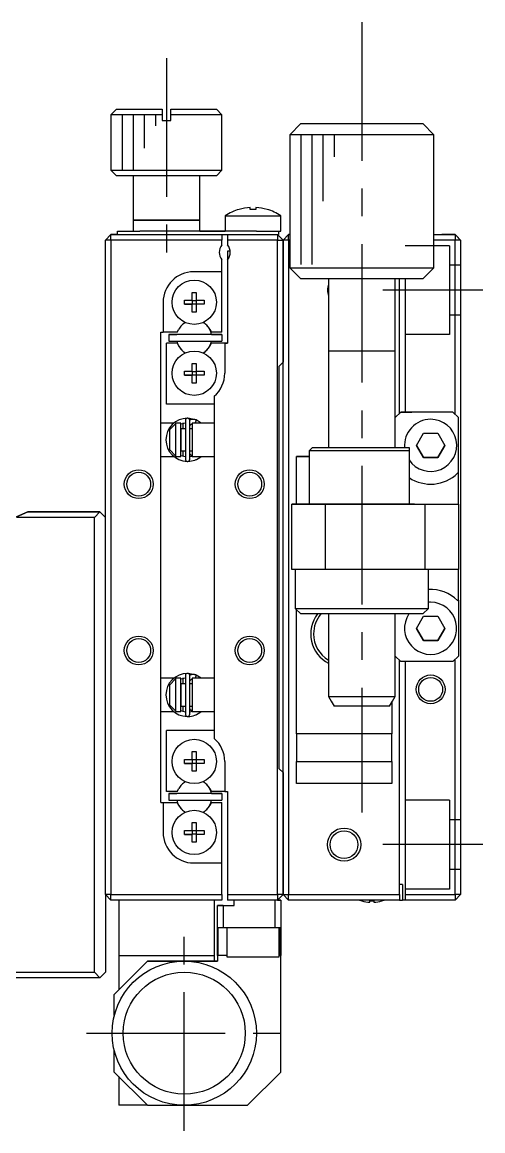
# Model space of a CAD drawing. Extents: x -312 to 352, y 11 to 577.
# Drawn here: x 168.9 to 210.4, y 272.6 to 372.5 of the extents above; entities that cross this region are included whole.
import ezdxf

# ---------------------------------------------------------------- set-up
doc = ezdxf.new("R2010")
doc.units = 0
doc.header["$LTSCALE"] = 10
doc.linetypes.add('CENTER', pattern=[2, 1.25, -0.25, 0.25, -0.25])
doc.linetypes.add('DASHED', pattern=[3.5, 2, -1.5])
doc.layers.get('0').update_dxf_attribs({"linetype": 'CONTINUOUS'})
doc.layers.add('CENTER', color=1, linetype='CENTER')

msp = doc.modelspace()

# ---------------------------------------------------------------- linework, layer by layer
at = {"color": 7, "linetype": 'CONTINUOUS'}
for p, q in [((177.39089, 364.682619), (176.89089, 364.182619)), ((181.49089, 364.182619), (176.89089, 364.182619)), ((176.89089, 364.182619), (176.89089, 359.182619)), ((177.39089, 364.682619), (181.49089, 364.682619)), ((177.39089, 364.682619), (181.49089, 364.682619)), ((181.49089, 364.682619), (181.49089, 364.182619)), ((181.49089, 364.182619), (181.49089, 363.682619)), ((182.29089, 364.682619), (186.39089, 364.682619)), ((182.29089, 364.682619), (186.39089, 364.682619)), ((182.29089, 364.182619), (182.29089, 364.682619)), ((186.89089, 364.182619), (182.29089, 364.182619)), ((182.29089, 363.682619), (182.29089, 364.182619)), ((186.89089, 364.182619), (186.39089, 364.682619)), ((186.89089, 359.182619), (186.89089, 364.182619)), ((181.49089, 363.682619), (182.29089, 363.682619)), ((181.49089, 363.682619), (182.29089, 363.682619)), ((193.99089, 363.382619), (192.99089, 362.382619)), ((193.99089, 363.382619), (204.99089, 363.382619)), ((193.99089, 363.382619), (199.441079, 363.382619)), ((199.441079, 363.382619), (204.99089, 363.382619)), ((205.99089, 362.382619), (204.99089, 363.382619)), ((205.99089, 362.382619), (192.99089, 362.382619)), ((192.99089, 362.382619), (192.99089, 350.382619)), ((205.99089, 350.382619), (205.99089, 362.382619)), ((176.89089, 359.182619), (181.89089, 359.182619)), ((176.89089, 359.182619), (177.39089, 358.682619)), ((181.89089, 359.182619), (186.89089, 359.182619)), ((186.39089, 358.682619), (186.89089, 359.182619)), ((181.89089, 358.682619), (177.39089, 358.682619)), ((178.89089, 358.682619), (178.89089, 354.682619)), ((186.39089, 358.682619), (181.89089, 358.682619)), ((184.89089, 354.682619), (184.89089, 358.682619)), ((187.19089, 355.074276), (192.19089, 355.074276)), ((187.19089, 355.074276), (187.19089, 353.682619)), ((188.432301, 355.6452), (188.428957, 355.652055)), ((188.432301, 355.6452), (188.428957, 355.652055)), ((189.43089, 355.6452), (189.43089, 355.817572)), ((189.95089, 355.6452), (189.43089, 355.6452)), ((189.95089, 355.817572), (189.95089, 355.6452)), ((190.952823, 355.652055), (190.94948, 355.6452)), ((190.952823, 355.652055), (190.94948, 355.6452)), ((192.19089, 353.682619), (192.19089, 355.074276)), ((178.89089, 354.682619), (181.89089, 354.682619)), ((181.89089, 354.682619), (178.89089, 354.682619)), ((178.89089, 354.682619), (178.89089, 353.682619)), ((181.89089, 354.682619), (184.89089, 354.682619)), ((184.89089, 354.682619), (181.89089, 354.682619)), ((184.89089, 353.682619), (184.89089, 354.682619)), ((176.89089, 353.382619), (176.39089, 352.882619)), ((176.39089, 352.882619), (176.89089, 353.382619)), ((176.89089, 352.882619), (176.39089, 352.882619)), ((176.39089, 293.882619), (176.39089, 352.882619)), ((176.89089, 352.882619), (176.89089, 353.382619)), ((176.89089, 353.382619), (186.89089, 353.382619)), ((177.49089, 353.382619), (176.89089, 353.382619)), ((176.89089, 352.882619), (176.89089, 293.882619)), ((186.89089, 352.882619), (176.89089, 352.882619)), ((177.49089, 353.682619), (179.49089, 353.682619)), ((177.49089, 353.682619), (178.89089, 353.682619)), ((177.49089, 353.382619), (177.49089, 353.682619)), ((189.99089, 353.682619), (179.49089, 353.682619)), ((183.64089, 353.682621), (180.34089, 353.682621)), ((184.89089, 353.682619), (187.19089, 353.682619)), ((186.89089, 353.382619), (187.39089, 353.382619)), ((186.89089, 353.382619), (186.89089, 352.882619)), ((186.89089, 352.444057), (186.89089, 352.882619)), ((187.39089, 353.382619), (187.39089, 352.882619)), ((187.39089, 353.382619), (191.89089, 353.382619)), ((191.89089, 352.882619), (187.39089, 352.882619)), ((187.39089, 352.882619), (187.39089, 352.444057)), ((189.99089, 353.682619), (191.99089, 353.682619)), ((191.89089, 353.382619), (191.89089, 352.882619)), ((191.89089, 353.382619), (192.39089, 352.882619)), ((191.89089, 353.382619), (192.39089, 352.882619)), ((191.89089, 352.882619), (192.39089, 352.882619)), ((191.89089, 293.882619), (191.89089, 352.882619)), ((191.99089, 353.682619), (192.19089, 353.682619)), ((191.99089, 353.682619), (191.99089, 353.382619)), ((192.89089, 353.382619), (192.39089, 352.882619)), ((192.89089, 353.382619), (192.39089, 352.882619)), ((192.39089, 352.882619), (192.39089, 341.882619)), ((192.89089, 352.882619), (192.39089, 352.882619)), ((192.39089, 341.882619), (192.39089, 352.882619)), ((192.89089, 352.882619), (192.89089, 353.382619)), ((192.89089, 353.382619), (192.99089, 353.382619)), ((192.99089, 353.382619), (192.89089, 353.382619)), ((192.99089, 352.882619), (192.89089, 352.882619)), ((192.89089, 352.882619), (192.89089, 293.882619)), ((205.99089, 353.382619), (207.89089, 353.382619)), ((207.89089, 352.882619), (205.99089, 352.882619)), ((207.89089, 353.382619), (206.690885, 353.382619)), ((207.89089, 353.382619), (207.89089, 352.882619)), ((208.39089, 352.882619), (207.89089, 353.382619)), ((207.89089, 353.382619), (208.39089, 352.882619)), ((208.39089, 352.882619), (207.89089, 352.882619)), ((207.89089, 337.182619), (207.89089, 352.882619)), ((208.39089, 352.882619), (208.04089, 353.232619)), ((208.04089, 353.232619), (208.39089, 352.882619)), ((208.39089, 352.882619), (208.39089, 293.882619)), ((187.39089, 351.882619), (187.39089, 351.121181)), ((187.635878, 351.882619), (187.39089, 351.882619)), ((186.89089, 350.032619), (186.89089, 351.121181)), ((187.39089, 351.121181), (187.39089, 343.582619)), ((186.89089, 350.032619), (184.34089, 350.032619)), ((186.89089, 344.582619), (186.89089, 350.032619)), ((192.99089, 350.382619), (199.549758, 350.382619)), ((192.99089, 350.382619), (193.99089, 349.382619)), ((199.549758, 350.382619), (205.99089, 350.382619)), ((204.99089, 349.382619), (205.99089, 350.382619)), ((199.540702, 349.382619), (193.99089, 349.382619)), ((196.49089, 349.382619), (196.49089, 342.882619)), ((204.99089, 349.382619), (199.540702, 349.382619)), ((202.49089, 342.882619), (202.49089, 349.382619)), ((202.89089, 337.282619), (202.89089, 349.382619)), ((203.39089, 349.382619), (203.39089, 337.382621)), ((184.21089, 348.16898), (184.57089, 348.16898)), ((184.21089, 347.462619), (184.21089, 348.16898)), ((184.57089, 348.16898), (184.57089, 347.462619)), ((181.59089, 347.282619), (181.59089, 344.582619)), ((183.504529, 347.102619), (183.504529, 347.462619)), ((183.504529, 347.462619), (184.21089, 347.462619)), ((184.21089, 347.102619), (183.504529, 347.102619)), ((183.504529, 347.102619), (184.21089, 347.102619)), ((184.221263, 347.452247), (184.21089, 347.462619)), ((184.221263, 347.112991), (184.21089, 347.102619)), ((184.21089, 346.396258), (184.21089, 347.102619)), ((184.221263, 347.452247), (184.560518, 347.452247)), ((184.221263, 347.112991), (184.221263, 347.452247)), ((184.560518, 347.112991), (184.221263, 347.112991)), ((184.560518, 347.452247), (184.57089, 347.462619)), ((184.560518, 347.452247), (184.560518, 347.112991)), ((184.560518, 347.112991), (184.57089, 347.102619)), ((184.57089, 347.462619), (185.277252, 347.462619)), ((184.57089, 347.102619), (184.57089, 346.396258)), ((185.277252, 347.102619), (184.57089, 347.102619)), ((185.277252, 347.102619), (184.57089, 347.102619)), ((185.277252, 347.462619), (185.277252, 347.102619)), ((184.57089, 346.396258), (184.21089, 346.396258)), ((182.840085, 344.582619), (182.990251, 344.842714)), ((185.79153, 344.842714), (185.941696, 344.582619)), ((181.39089, 344.582619), (181.59089, 344.582619)), ((181.39089, 302.182619), (181.39089, 344.582619)), ((182.840085, 344.582619), (181.59089, 344.582619)), ((182.09089, 344.382619), (182.831995, 344.382619)), ((182.09089, 344.382619), (182.09089, 343.782619)), ((186.89089, 344.382619), (182.09089, 344.382619)), ((186.14089, 344.382619), (182.84089, 344.382619)), ((186.89089, 344.582619), (185.941696, 344.582619)), ((186.14089, 344.382619), (185.949786, 344.382619)), ((186.14089, 344.382619), (185.949786, 344.382619)), ((186.14089, 344.382619), (185.949786, 344.382619)), ((186.14089, 344.382619), (185.949786, 344.382619)), ((186.14089, 344.382619), (185.949786, 344.382619)), ((186.14089, 344.382619), (185.949786, 344.382619)), ((185.949786, 344.382619), (186.89089, 344.382619)), ((186.14089, 344.382619), (185.949786, 344.382619)), ((186.14089, 344.382619), (185.949786, 344.382619)), ((186.14089, 344.382619), (185.949786, 344.382619)), ((186.14089, 344.382619), (185.949786, 344.382619)), ((186.14089, 344.382619), (185.949786, 344.382619)), ((186.14089, 344.382619), (185.949786, 344.382619)), ((186.14089, 344.382619), (185.949786, 344.382619)), ((186.14089, 344.382619), (185.949786, 344.382619)), ((186.14089, 344.382619), (185.949786, 344.382619)), ((186.14089, 344.382619), (185.949786, 344.382619)), ((186.14089, 344.382619), (185.949786, 344.382619)), ((186.14089, 344.382619), (185.949786, 344.382619)), ((186.14089, 344.382619), (185.949786, 344.382619)), ((186.14089, 344.382619), (185.949786, 344.382619)), ((186.14089, 344.382619), (185.949786, 344.382619)), ((186.14089, 344.382619), (185.949786, 344.382619)), ((186.14089, 344.382619), (185.949786, 344.382619)), ((186.89089, 344.382619), (186.89089, 343.782619)), ((181.89089, 338.082619), (181.89089, 343.582619)), ((182.840085, 343.582619), (181.89089, 343.582619)), ((182.840085, 343.582619), (181.89089, 343.582619)), ((182.09089, 343.782619), (186.89089, 343.782619)), ((182.840085, 343.582619), (182.990251, 343.322524)), ((182.840085, 343.582619), (182.990251, 343.322524)), ((185.79153, 343.322524), (185.941696, 343.582619)), ((185.79153, 343.322524), (185.941696, 343.582619)), ((187.14089, 343.582619), (185.941696, 343.582619)), ((187.14089, 343.582619), (185.941696, 343.582619)), ((187.14089, 343.582619), (187.14089, 340.882619)), ((187.39089, 343.582619), (187.14089, 343.582619)), ((187.14089, 343.582619), (187.39089, 343.582619)), ((199.49089, 342.882619), (196.490885, 342.882619)), ((196.49089, 342.887619), (196.49089, 342.882619)), ((196.49089, 342.882619), (196.49089, 342.877619)), ((196.49089, 342.882619), (196.49089, 334.182619)), ((202.490895, 342.882619), (199.49089, 342.882619)), ((202.49089, 342.882619), (202.49089, 342.887619)), ((202.49089, 342.877619), (202.49089, 342.882619)), ((202.49089, 334.182619), (202.49089, 342.882619)), ((192.04089, 341.532619), (192.39089, 341.882619)), ((192.39089, 304.882619), (192.39089, 341.882619)), ((183.504529, 340.702619), (183.504529, 341.062619)), ((183.504529, 341.062619), (184.21089, 341.062619)), ((184.21089, 341.76898), (184.57089, 341.76898)), ((184.21089, 341.062619), (184.21089, 341.76898)), ((184.221263, 341.052247), (184.21089, 341.062619)), ((184.221263, 341.052247), (184.560518, 341.052247)), ((184.221263, 340.712991), (184.221263, 341.052247)), ((184.560518, 341.052247), (184.57089, 341.062619)), ((184.560518, 341.052247), (184.560518, 340.712991)), ((184.57089, 341.76898), (184.57089, 341.062619)), ((184.57089, 341.062619), (185.277252, 341.062619)), ((185.277252, 341.062619), (185.277252, 340.702619)), ((192.04089, 305.232619), (192.04089, 341.532619)), ((184.21089, 340.702619), (183.504529, 340.702619)), ((183.504529, 340.702619), (184.21089, 340.702619)), ((184.221263, 340.712991), (184.21089, 340.702619)), ((184.21089, 339.996258), (184.21089, 340.702619)), ((184.57089, 339.996258), (184.21089, 339.996258)), ((184.560518, 340.712991), (184.221263, 340.712991)), ((184.560518, 340.712991), (184.57089, 340.702619)), ((184.57089, 340.702619), (184.57089, 339.996258)), ((185.277252, 340.702619), (184.57089, 340.702619)), ((185.277252, 340.702619), (184.57089, 340.702619)), ((186.19089, 338.082619), (181.89089, 338.082619)), ((186.19089, 338.803557), (186.19089, 335.957619)), ((202.49089, 336.882619), (202.99089, 337.382621)), ((202.99089, 337.382619), (202.49089, 336.882619)), ((202.99089, 337.382621), (203.99089, 337.382621)), ((207.69089, 337.382619), (202.99089, 337.382619)), ((207.69089, 337.382619), (203.99089, 337.382621)), ((208.19089, 336.882619), (207.69089, 337.382619)), ((207.69089, 337.382619), (208.19089, 336.882619)), ((208.19089, 331.835091), (208.19089, 336.882619)), ((182.554321, 336.382619), (181.39089, 336.382619)), ((182.19089, 335.802719), (182.69089, 336.331866)), ((182.554832, 336.382619), (182.554716, 336.382619)), ((182.69089, 336.382619), (182.69089, 336.331866)), ((183.19089, 336.382619), (182.69089, 336.382619)), ((182.69089, 336.331866), (182.69089, 333.440618)), ((183.190736, 336.317839), (183.595868, 336.426301)), ((183.19089, 333.382619), (183.19089, 336.382619)), ((183.19089, 335.882619), (183.19089, 336.382557)), ((183.19089, 335.882619), (183.19089, 333.882619)), ((183.19089, 333.882619), (183.19089, 335.882619)), ((183.59589, 335.882619), (183.19089, 335.882619)), ((183.379405, 336.382619), (183.379218, 336.382619)), ((183.379533, 336.382619), (183.379405, 336.382619)), ((183.379847, 336.382619), (183.37974, 336.382619)), ((183.380407, 336.382619), (183.379972, 336.382619)), ((183.39089, 336.382619), (183.380491, 336.382619)), ((183.39089, 335.882619), (183.39089, 336.382619)), ((183.59589, 336.632619), (183.59589, 333.132619)), ((184.505942, 336.690314), (183.818479, 336.826275)), ((183.992001, 336.659936), (183.984343, 336.656244)), ((183.98589, 333.132619), (183.98589, 336.632619)), ((183.98589, 336.03112), (183.986224, 336.045345)), ((184.19089, 335.882619), (183.98589, 335.882619)), ((183.986224, 336.045345), (183.987284, 336.060325)), ((183.987284, 336.060325), (183.989068, 336.075234)), ((183.989068, 336.075234), (183.991571, 336.090038)), ((183.991571, 336.090038), (183.994788, 336.104701)), ((184.023349, 336.673864), (183.992001, 336.659936)), ((183.994788, 336.104701), (183.998713, 336.119189)), ((183.998713, 336.119189), (184.003335, 336.133469)), ((184.003335, 336.133469), (184.008646, 336.147506)), ((184.008646, 336.147506), (184.014634, 336.161266)), ((184.014634, 336.161266), (184.021285, 336.174718)), ((184.021285, 336.174718), (184.028585, 336.187828)), ((184.055339, 336.686206), (184.023349, 336.673864)), ((184.028585, 336.187828), (184.036518, 336.200566)), ((184.036518, 336.200566), (184.045067, 336.212899)), ((184.045067, 336.212899), (184.054212, 336.224798)), ((184.054212, 336.224798), (184.063933, 336.236233)), ((184.087894, 336.696933), (184.055339, 336.686206)), ((184.063933, 336.236233), (184.074209, 336.247174)), ((184.074209, 336.247174), (184.085016, 336.257595)), ((184.085016, 336.257595), (184.096329, 336.267468)), ((184.120934, 336.706018), (184.087894, 336.696933)), ((184.096329, 336.267468), (184.108122, 336.276766)), ((184.108122, 336.276766), (184.120368, 336.285467)), ((184.120368, 336.285467), (184.133037, 336.293545)), ((184.154378, 336.713441), (184.120934, 336.706018)), ((184.133037, 336.293545), (184.1461, 336.300979)), ((184.1461, 336.300979), (184.159524, 336.307748)), ((184.188144, 336.719183), (184.154378, 336.713441)), ((184.159524, 336.307748), (184.173277, 336.313833)), ((184.173277, 336.313833), (184.187324, 336.319216)), ((184.187324, 336.319216), (184.190869, 336.320448)), ((184.22215, 336.72323), (184.188144, 336.719183)), ((184.19089, 336.382619), (184.19089, 333.382619)), ((186.19089, 336.382619), (184.19089, 336.382619)), ((184.256313, 336.725572), (184.22215, 336.72323)), ((184.290549, 336.726204), (184.256313, 336.725572)), ((184.324775, 336.725125), (184.290549, 336.726204)), ((184.358907, 336.722335), (184.324775, 336.725125)), ((184.392862, 336.717843), (184.358907, 336.722335)), ((184.426557, 336.711658), (184.392862, 336.717843)), ((184.459908, 336.703795), (184.426557, 336.711658)), ((184.461552, 336.394259), (184.455403, 336.382619)), ((184.492835, 336.694272), (184.459908, 336.703795)), ((184.46781, 336.406512), (184.461552, 336.394259)), ((184.565142, 336.664902), (184.465933, 336.382595)), ((184.474137, 336.419299), (184.46781, 336.406512)), ((184.480493, 336.432542), (184.474137, 336.419299)), ((184.486839, 336.446157), (184.480493, 336.432542)), ((184.493134, 336.460058), (184.486839, 336.446157)), ((184.525255, 336.683113), (184.492835, 336.694272)), ((184.499339, 336.474158), (184.493134, 336.460058)), ((184.505415, 336.488369), (184.499339, 336.474158)), ((184.511324, 336.502601), (184.505415, 336.488369)), ((184.517029, 336.516764), (184.511324, 336.502601)), ((184.522493, 336.53077), (184.517029, 336.516764)), ((184.527683, 336.544532), (184.522493, 336.53077)), ((184.555421, 336.671059), (184.525255, 336.683113)), ((184.532566, 336.557961), (184.527683, 336.544532)), ((184.537112, 336.570975), (184.532566, 336.557961)), ((184.541291, 336.583491), (184.537112, 336.570975)), ((184.545077, 336.59543), (184.541291, 336.583491)), ((184.548447, 336.606719), (184.545077, 336.59543)), ((184.55138, 336.617285), (184.548447, 336.606719)), ((184.553857, 336.627062), (184.55138, 336.617285)), ((184.555862, 336.635989), (184.553857, 336.627062)), ((184.554071, 336.671344), (184.55603, 336.670723)), ((185.026922, 336.382742), (184.554977, 336.6702)), ((184.557384, 336.64401), (184.555862, 336.635989)), ((184.55603, 336.670723), (184.557504, 336.668977)), ((184.558411, 336.651075), (184.557384, 336.64401)), ((184.557504, 336.668977), (184.558484, 336.666118)), ((184.558939, 336.657139), (184.558411, 336.651075)), ((184.558484, 336.666118), (184.558963, 336.662164)), ((184.558963, 336.662164), (184.558939, 336.657139)), ((184.564078, 336.666282), (184.565142, 336.664902)), ((186.19089, 335.957619), (186.19089, 333.807619)), ((182.19089, 333.969764), (182.19089, 335.802719)), ((204.42072, 334.382619), (205.055805, 335.482619)), ((205.055805, 335.482619), (206.325976, 335.482619)), ((206.325976, 335.482619), (206.961061, 334.382619)), ((182.69089, 333.440618), (182.19089, 333.969764)), ((182.19089, 333.962519), (182.19089, 333.969764)), ((183.19089, 333.382619), (183.19089, 333.882619)), ((183.19089, 333.882619), (183.59589, 333.882619)), ((183.39089, 333.382619), (183.39089, 333.882619)), ((183.98589, 333.882619), (184.19089, 333.882619)), ((195.04089, 334.182619), (194.74089, 333.882619)), ((203.74089, 333.882619), (194.74089, 333.882619)), ((194.74089, 333.882619), (194.74089, 329.082619)), ((195.04089, 334.182619), (203.74089, 334.182619)), ((195.04089, 334.182619), (196.49089, 334.182619)), ((202.49089, 334.182619), (203.74089, 334.182619)), ((203.74089, 334.182619), (203.74089, 333.882619)), ((203.74089, 333.882619), (203.74089, 329.082619)), ((205.055805, 333.282619), (204.42072, 334.382619)), ((204.42072, 334.382619), (205.055805, 333.282619)), ((206.961061, 334.382619), (206.325976, 333.282619)), ((206.325976, 333.282619), (206.961061, 334.382619)), ((181.39089, 333.382619), (182.554466, 333.382619)), ((182.69089, 333.440618), (182.69089, 333.382619)), ((182.69089, 333.382619), (183.19089, 333.382619)), ((183.595835, 333.339253), (183.19073, 333.447065)), ((183.379053, 333.382619), (183.379204, 333.382619)), ((183.379423, 333.382619), (183.379537, 333.382619)), ((183.379537, 333.382619), (183.379693, 333.382619)), ((183.379693, 333.382619), (183.379817, 333.382619)), ((183.37983, 333.382619), (183.37993, 333.382619)), ((183.37993, 333.382619), (183.380032, 333.382619)), ((183.38016, 333.382619), (183.380337, 333.382619)), ((183.380337, 333.382619), (183.380468, 333.382619)), ((183.380604, 333.382619), (183.39089, 333.382619)), ((183.985966, 333.727424), (183.98589, 333.734118)), ((184.191057, 333.379219), (183.985933, 333.33893)), ((183.986662, 333.712419), (183.985966, 333.727424)), ((183.988084, 333.697463), (183.986662, 333.712419)), ((183.990229, 333.682592), (183.988084, 333.697463)), ((183.993093, 333.66784), (183.990229, 333.682592)), ((183.99667, 333.653241), (183.993093, 333.66784)), ((184.000953, 333.638832), (183.99667, 333.653241)), ((184.005933, 333.624645), (184.000953, 333.638832)), ((184.0116, 333.610716), (184.005933, 333.624645)), ((184.017941, 333.597077), (184.0116, 333.610716)), ((184.024943, 333.583762), (184.017941, 333.597077)), ((184.03259, 333.570805), (184.024943, 333.583762)), ((184.040867, 333.558236), (184.03259, 333.570805)), ((184.049755, 333.546087), (184.040867, 333.558236)), ((184.059234, 333.534391), (184.049755, 333.546087)), ((184.069282, 333.523175), (184.059234, 333.534391)), ((184.079877, 333.51247), (184.069282, 333.523175)), ((184.090994, 333.502303), (184.079877, 333.51247)), ((184.102606, 333.492702), (184.090994, 333.502303)), ((184.114687, 333.483693), (184.102606, 333.492702)), ((184.127208, 333.475299), (184.114687, 333.483693)), ((184.140137, 333.467545), (184.127208, 333.475299)), ((184.153442, 333.460452), (184.140137, 333.467545)), ((184.167091, 333.454039), (184.153442, 333.460452)), ((184.181049, 333.448326), (184.167091, 333.454039)), ((184.190865, 333.444792), (184.181049, 333.448326)), ((184.19089, 333.382619), (186.19089, 333.382619)), ((184.202536, 333.382336), (184.191057, 333.379219)), ((184.496633, 333.07218), (184.497562, 333.072481)), ((184.497562, 333.072481), (184.49899, 333.072946)), ((184.49899, 333.072946), (184.500294, 333.073374)), ((184.500294, 333.073374), (184.501209, 333.073676)), ((184.501209, 333.073676), (184.502439, 333.074084)), ((184.502439, 333.074084), (184.503428, 333.074414)), ((184.503428, 333.074414), (184.504587, 333.074802)), ((184.504587, 333.074802), (184.505617, 333.07515)), ((184.505617, 333.07515), (184.50784, 333.075906)), ((184.50784, 333.075906), (184.508751, 333.076218)), ((184.508751, 333.076218), (184.513095, 333.077727)), ((184.513095, 333.077727), (184.515124, 333.078443)), ((184.515124, 333.078443), (184.517952, 333.079453)), ((184.517952, 333.079453), (184.555421, 333.094179)), ((184.551528, 333.094423), (184.554071, 333.093894)), ((184.554071, 333.093894), (184.553751, 333.094658)), ((184.555421, 333.094179), (184.554071, 333.093894)), ((184.555178, 333.095124), (184.573133, 333.10291)), ((184.556151, 333.094602), (184.555421, 333.094179)), ((186.19089, 333.807619), (186.19089, 312.957619)), ((193.59089, 333.382619), (194.74089, 333.382619)), ((193.59089, 329.082619), (193.59089, 333.382619)), ((194.74089, 333.382619), (193.59089, 333.382619)), ((206.325976, 333.282619), (205.055805, 333.282619)), ((205.055805, 333.282619), (206.325976, 333.282619)), ((208.19089, 331.835091), (208.121712, 331.864464)), ((208.121712, 331.864464), (208.19089, 331.835091)), ((208.19089, 329.082619), (208.19089, 331.835091)), ((193.19089, 323.182619), (193.19089, 329.082619)), ((193.19089, 329.082619), (196.19089, 329.082619)), ((194.74089, 329.082619), (193.19089, 329.082619)), ((203.74089, 329.082619), (194.74089, 329.082619)), ((196.19089, 329.082619), (196.19089, 323.182619)), ((196.19089, 329.082619), (205.19089, 329.082619)), ((203.74089, 329.082619), (208.19089, 329.082619)), ((204.24089, 329.082619), (203.74089, 329.082619)), ((204.24089, 329.082619), (203.74089, 329.082619)), ((205.19089, 323.182619), (205.19089, 329.082619)), ((205.19089, 329.082619), (208.19089, 329.082619)), ((208.19089, 329.082619), (208.19089, 323.182619)), ((168.39089, 327.926893), (169.39089, 328.382619)), ((169.39089, 328.382619), (168.39089, 327.926893)), ((175.39089, 327.882619), (168.39089, 327.882619)), ((169.39089, 328.382619), (175.89089, 328.382619)), ((175.89089, 328.382619), (169.39089, 328.382619)), ((175.89089, 328.382619), (175.39089, 327.882619)), ((175.39089, 286.882619), (175.39089, 327.882619)), ((176.39089, 327.882619), (175.89089, 328.382619)), ((175.89089, 328.382619), (176.39089, 327.882619)), ((196.19089, 323.182619), (193.19089, 323.182619)), ((193.49089, 323.182619), (193.49089, 319.682619)), ((205.19089, 323.182619), (196.19089, 323.182619)), ((208.19089, 323.182619), (205.19089, 323.182619)), ((205.49089, 319.682619), (205.49089, 323.182619)), ((208.19089, 320.430147), (208.19089, 323.182619)), ((208.121712, 320.400774), (208.19089, 320.430147)), ((208.19089, 320.430147), (208.19089, 315.382619)), ((193.49089, 319.682619), (205.49089, 319.682619)), ((193.49089, 319.682619), (193.99089, 319.182619)), ((193.59089, 308.382619), (193.59089, 319.582619)), ((204.99089, 319.182619), (193.99089, 319.182619)), ((196.49089, 319.182619), (196.49089, 311.748644)), ((202.49089, 311.748644), (202.49089, 319.182619)), ((204.42072, 317.882619), (205.055805, 318.982619)), ((204.99089, 319.182619), (205.49089, 319.682619)), ((205.055805, 318.982619), (206.325976, 318.982619)), ((206.325976, 318.982619), (206.961061, 317.882619)), ((205.055805, 316.782619), (204.42072, 317.882619)), ((204.42072, 317.882619), (205.055805, 316.782619)), ((206.961061, 317.882619), (206.325976, 316.782619)), ((206.325976, 316.782619), (206.961061, 317.882619)), ((206.325976, 316.782619), (205.055805, 316.782619)), ((205.055805, 316.782619), (206.325976, 316.782619)), ((202.49089, 315.382619), (202.99089, 314.882619)), ((202.89089, 293.882619), (202.89089, 314.982619)), ((207.69089, 314.882619), (202.99089, 314.882619)), ((203.39089, 314.882619), (203.39089, 293.882619)), ((207.69089, 314.882619), (208.19089, 315.382619)), ((207.89089, 293.882619), (207.89089, 315.082619)), ((182.554321, 313.382619), (181.39089, 313.382619)), ((182.19089, 312.802719), (182.69089, 313.331866)), ((182.554832, 313.382619), (182.554716, 313.382619)), ((182.69089, 313.382619), (182.69089, 313.331866)), ((183.19089, 313.382619), (182.69089, 313.382619)), ((182.69089, 313.331866), (182.69089, 310.440618)), ((183.190736, 313.317839), (183.595868, 313.426301)), ((183.19089, 310.382619), (183.19089, 313.382619)), ((183.19089, 312.882619), (183.19089, 313.382557)), ((183.19089, 312.882619), (183.19089, 310.882619)), ((183.19089, 310.882619), (183.19089, 312.882619)), ((183.59589, 312.882619), (183.19089, 312.882619)), ((183.379405, 313.382619), (183.379218, 313.382619)), ((183.379533, 313.382619), (183.379405, 313.382619)), ((183.379847, 313.382619), (183.37974, 313.382619)), ((183.380407, 313.382619), (183.379972, 313.382619)), ((183.39089, 313.382619), (183.380491, 313.382619)), ((183.39089, 312.882619), (183.39089, 313.382619)), ((183.59589, 313.632619), (183.59589, 310.132619)), ((184.505942, 313.690314), (183.818479, 313.826275)), ((183.992001, 313.659936), (183.984343, 313.656244)), ((183.98589, 310.132619), (183.98589, 313.632619)), ((183.98589, 313.03112), (183.986224, 313.045345)), ((184.19089, 312.882619), (183.98589, 312.882619)), ((183.986224, 313.045345), (183.987284, 313.060325)), ((183.987284, 313.060325), (183.989068, 313.075234)), ((183.989068, 313.075234), (183.991571, 313.090038)), ((183.991571, 313.090038), (183.994788, 313.104701)), ((184.023349, 313.673864), (183.992001, 313.659936)), ((183.994788, 313.104701), (183.998713, 313.119189)), ((183.998713, 313.119189), (184.003335, 313.133469)), ((184.003335, 313.133469), (184.008646, 313.147506)), ((184.008646, 313.147506), (184.014634, 313.161266)), ((184.014634, 313.161266), (184.021285, 313.174718)), ((184.021285, 313.174718), (184.028585, 313.187828)), ((184.055339, 313.686206), (184.023349, 313.673864)), ((184.028585, 313.187828), (184.036518, 313.200566)), ((184.036518, 313.200566), (184.045067, 313.212899)), ((184.045067, 313.212899), (184.054212, 313.224798)), ((184.054212, 313.224798), (184.063933, 313.236233)), ((184.087894, 313.696933), (184.055339, 313.686206)), ((184.063933, 313.236233), (184.074209, 313.247174)), ((184.074209, 313.247174), (184.085016, 313.257595)), ((184.085016, 313.257595), (184.096329, 313.267468)), ((184.120934, 313.706018), (184.087894, 313.696933)), ((184.096329, 313.267468), (184.108122, 313.276766)), ((184.108122, 313.276766), (184.120368, 313.285467)), ((184.120368, 313.285467), (184.133037, 313.293545)), ((184.154378, 313.713441), (184.120934, 313.706018)), ((184.133037, 313.293545), (184.1461, 313.300979)), ((184.1461, 313.300979), (184.159524, 313.307748)), ((184.188144, 313.719183), (184.154378, 313.713441)), ((184.159524, 313.307748), (184.173277, 313.313833)), ((184.173277, 313.313833), (184.187324, 313.319216)), ((184.187324, 313.319216), (184.190869, 313.320448)), ((184.22215, 313.72323), (184.188144, 313.719183)), ((184.19089, 313.382619), (184.19089, 310.382619)), ((186.19089, 313.382619), (184.19089, 313.382619)), ((184.256313, 313.725572), (184.22215, 313.72323)), ((184.290549, 313.726204), (184.256313, 313.725572)), ((184.324775, 313.725125), (184.290549, 313.726204)), ((184.358907, 313.722335), (184.324775, 313.725125)), ((184.392862, 313.717843), (184.358907, 313.722335)), ((184.426557, 313.711658), (184.392862, 313.717843)), ((184.459908, 313.703795), (184.426557, 313.711658)), ((184.461552, 313.394259), (184.455403, 313.382619)), ((184.492835, 313.694272), (184.459908, 313.703795)), ((184.46781, 313.406512), (184.461552, 313.394259)), ((184.564078, 313.666282), (184.465933, 313.382595)), ((184.474137, 313.419299), (184.46781, 313.406512)), ((184.480493, 313.432542), (184.474137, 313.419299)), ((184.486839, 313.446157), (184.480493, 313.432542)), ((184.493134, 313.460058), (184.486839, 313.446157)), ((184.525255, 313.683113), (184.492835, 313.694272)), ((184.499339, 313.474158), (184.493134, 313.460058)), ((184.505415, 313.488369), (184.499339, 313.474158)), ((184.511324, 313.502601), (184.505415, 313.488369)), ((184.517029, 313.516764), (184.511324, 313.502601)), ((184.522493, 313.53077), (184.517029, 313.516764)), ((184.527683, 313.544532), (184.522493, 313.53077)), ((184.555421, 313.671059), (184.525255, 313.683113)), ((184.532566, 313.557961), (184.527683, 313.544532)), ((184.537112, 313.570975), (184.532566, 313.557961)), ((184.541291, 313.583491), (184.537112, 313.570975)), ((184.545077, 313.59543), (184.541291, 313.583491)), ((184.548447, 313.606719), (184.545077, 313.59543)), ((184.55138, 313.617285), (184.548447, 313.606719)), ((184.553857, 313.627062), (184.55138, 313.617285)), ((184.555862, 313.635989), (184.553857, 313.627062)), ((184.554071, 313.671344), (184.55603, 313.670723)), ((185.026922, 313.382742), (184.554977, 313.6702)), ((184.557384, 313.64401), (184.555862, 313.635989)), ((184.55603, 313.670723), (184.557504, 313.668977)), ((184.558411, 313.651075), (184.557384, 313.64401)), ((184.557504, 313.668977), (184.558484, 313.666118)), ((184.558939, 313.657139), (184.558411, 313.651075)), ((184.558484, 313.666118), (184.558963, 313.662164)), ((184.558963, 313.662164), (184.558939, 313.657139)), ((184.584283, 313.657383), (184.564614, 313.666038)), ((186.19089, 312.957619), (186.19089, 310.807619)), ((182.19089, 310.969764), (182.19089, 312.802719)), ((182.69089, 310.440618), (182.19089, 310.969764)), ((182.19089, 310.962519), (182.19089, 310.969764)), ((183.19089, 310.382619), (183.19089, 310.882619)), ((183.19089, 310.882619), (183.59589, 310.882619)), ((183.39089, 310.382619), (183.39089, 310.882619)), ((183.98589, 310.882619), (184.19089, 310.882619)), ((196.49089, 311.748644), (199.51806, 311.748644)), ((196.49089, 311.748644), (196.74089, 311.315632)), ((196.74089, 311.315632), (196.99089, 310.882619)), ((199.513532, 310.882619), (196.99089, 310.882619)), ((201.99089, 310.882619), (199.513532, 310.882619)), ((199.51806, 311.748644), (202.49089, 311.748644)), ((201.99089, 310.882619), (202.24089, 311.315632)), ((202.19089, 311.229029), (202.19089, 308.382619)), ((202.24089, 311.315632), (202.49089, 311.748644)), ((181.39089, 310.382619), (182.554466, 310.382619)), ((182.69089, 310.440618), (182.69089, 310.382619)), ((182.69089, 310.382619), (183.19089, 310.382619)), ((183.595835, 310.339253), (183.19073, 310.447065)), ((183.379053, 310.382619), (183.379204, 310.382619)), ((183.379423, 310.382619), (183.379537, 310.382619)), ((183.379537, 310.382619), (183.379693, 310.382619)), ((183.379693, 310.382619), (183.379817, 310.382619)), ((183.37983, 310.382619), (183.37993, 310.382619)), ((183.37993, 310.382619), (183.380032, 310.382619)), ((183.38016, 310.382619), (183.380337, 310.382619)), ((183.380337, 310.382619), (183.380468, 310.382619)), ((183.380604, 310.382619), (183.39089, 310.382619)), ((183.985966, 310.727424), (183.98589, 310.734118)), ((184.191057, 310.379219), (183.985933, 310.33893)), ((183.986662, 310.712419), (183.985966, 310.727424)), ((183.988084, 310.697463), (183.986662, 310.712419)), ((183.990229, 310.682592), (183.988084, 310.697463)), ((183.993093, 310.66784), (183.990229, 310.682592)), ((183.99667, 310.653241), (183.993093, 310.66784)), ((184.000953, 310.638832), (183.99667, 310.653241)), ((184.005933, 310.624645), (184.000953, 310.638832)), ((184.0116, 310.610716), (184.005933, 310.624645)), ((184.017941, 310.597077), (184.0116, 310.610716)), ((184.024943, 310.583762), (184.017941, 310.597077)), ((184.03259, 310.570805), (184.024943, 310.583762)), ((184.040867, 310.558236), (184.03259, 310.570805)), ((184.049755, 310.546087), (184.040867, 310.558236)), ((184.059234, 310.534391), (184.049755, 310.546087)), ((184.069282, 310.523175), (184.059234, 310.534391)), ((184.079877, 310.51247), (184.069282, 310.523175)), ((184.090994, 310.502303), (184.079877, 310.51247)), ((184.102606, 310.492702), (184.090994, 310.502303)), ((184.114687, 310.483693), (184.102606, 310.492702)), ((184.127208, 310.475299), (184.114687, 310.483693)), ((184.140137, 310.467545), (184.127208, 310.475299)), ((184.153442, 310.460452), (184.140137, 310.467545)), ((184.167091, 310.454039), (184.153442, 310.460452)), ((184.181049, 310.448326), (184.167091, 310.454039)), ((184.190865, 310.444792), (184.181049, 310.448326)), ((184.19089, 310.382619), (186.19089, 310.382619)), ((184.202536, 310.382336), (184.191057, 310.379219)), ((184.496633, 310.07218), (184.497562, 310.072481)), ((184.497562, 310.072481), (184.49899, 310.072946)), ((184.49899, 310.072946), (184.500294, 310.073374)), ((184.500294, 310.073374), (184.501209, 310.073676)), ((184.501209, 310.073676), (184.502439, 310.074084)), ((184.502439, 310.074084), (184.503428, 310.074414)), ((184.503428, 310.074414), (184.504587, 310.074802)), ((184.504587, 310.074802), (184.505617, 310.07515)), ((184.505617, 310.07515), (184.50784, 310.075906)), ((184.50784, 310.075906), (184.508751, 310.076218)), ((184.508751, 310.076218), (184.513095, 310.077727)), ((184.513095, 310.077727), (184.515124, 310.078443)), ((184.515124, 310.078443), (184.517952, 310.079453)), ((184.517952, 310.079453), (184.555421, 310.094179)), ((184.551528, 310.094423), (184.554071, 310.093894)), ((184.554071, 310.093894), (184.553751, 310.094658)), ((184.555421, 310.094179), (184.554071, 310.093894)), ((184.555178, 310.095124), (184.573133, 310.10291)), ((184.556151, 310.094602), (184.555421, 310.094179)), ((186.19089, 310.807619), (186.19089, 307.961681)), ((181.89089, 303.182619), (181.89089, 308.682619)), ((186.19089, 308.682619), (181.89089, 308.682619)), ((186.19089, 308.682619), (181.89089, 308.682619)), ((202.19089, 308.382619), (193.59089, 308.382619)), ((193.59089, 308.382619), (193.59089, 305.882619)), ((199.49089, 308.382619), (193.59089, 308.382619)), ((202.19089, 308.382619), (199.49089, 308.382619)), ((202.19089, 305.882619), (202.19089, 308.382619)), ((183.504529, 305.702619), (183.504529, 306.062619)), ((183.504529, 306.062619), (184.21089, 306.062619)), ((184.21089, 306.76898), (184.57089, 306.76898)), ((184.21089, 306.062619), (184.21089, 306.76898)), ((184.221263, 306.052247), (184.21089, 306.062619)), ((184.221263, 306.052247), (184.560518, 306.052247)), ((184.221263, 305.712991), (184.221263, 306.052247)), ((184.560518, 306.052247), (184.57089, 306.062619)), ((184.560518, 306.052247), (184.560518, 305.712991)), ((184.57089, 306.76898), (184.57089, 306.062619)), ((184.57089, 306.062619), (185.277252, 306.062619)), ((185.277252, 306.062619), (185.277252, 305.702619)), ((187.14089, 305.882619), (187.14089, 303.182619)), ((193.59089, 305.882619), (202.19089, 305.882619)), ((193.59089, 303.882619), (193.59089, 305.882619)), ((202.19089, 305.882619), (202.19089, 303.882619)), ((184.21089, 305.702619), (183.504529, 305.702619)), ((183.504529, 305.702619), (184.21089, 305.702619)), ((184.221263, 305.712991), (184.21089, 305.702619)), ((184.21089, 304.996258), (184.21089, 305.702619)), ((184.57089, 304.996258), (184.21089, 304.996258)), ((184.560518, 305.712991), (184.221263, 305.712991)), ((184.560518, 305.712991), (184.57089, 305.702619)), ((184.57089, 305.702619), (184.57089, 304.996258)), ((185.277252, 305.702619), (184.57089, 305.702619)), ((185.277252, 305.702619), (184.57089, 305.702619)), ((192.39089, 304.882619), (192.04089, 305.232619)), ((192.04089, 305.232619), (192.39089, 304.882619)), ((192.39089, 304.882619), (192.39089, 293.882619)), ((192.39089, 293.882619), (192.39089, 304.882619)), ((202.19089, 303.882619), (193.59089, 303.882619)), ((182.840085, 303.182619), (181.89089, 303.182619)), ((182.09089, 302.982619), (182.09089, 302.382619)), ((186.89089, 302.982619), (182.09089, 302.982619)), ((182.09089, 302.982619), (182.831995, 302.982619)), ((182.840085, 303.182619), (182.990251, 303.442714)), ((186.14089, 302.982619), (182.84089, 302.982619)), ((185.79153, 303.442714), (185.941696, 303.182619)), ((187.14089, 303.182619), (185.941696, 303.182619)), ((186.14089, 302.982619), (185.949786, 302.982619)), ((186.14089, 302.982619), (185.949786, 302.982619)), ((186.14089, 302.982619), (185.949786, 302.982619)), ((186.14089, 302.982619), (185.949786, 302.982619)), ((186.14089, 302.982619), (185.949786, 302.982619)), ((186.14089, 302.982619), (185.949786, 302.982619)), ((185.949786, 302.982619), (186.89089, 302.982619)), ((186.14089, 302.982619), (185.949786, 302.982619)), ((186.14089, 302.982619), (185.949786, 302.982619)), ((186.14089, 302.982619), (185.949786, 302.982619)), ((186.14089, 302.982619), (185.949786, 302.982619)), ((186.14089, 302.982619), (185.949786, 302.982619)), ((186.14089, 302.982619), (185.949786, 302.982619)), ((186.14089, 302.982619), (185.949786, 302.982619)), ((186.14089, 302.982619), (185.949786, 302.982619)), ((186.14089, 302.982619), (185.949786, 302.982619)), ((186.14089, 302.982619), (185.949786, 302.982619)), ((186.14089, 302.982619), (185.949786, 302.982619)), ((186.14089, 302.982619), (185.949786, 302.982619)), ((186.14089, 302.982619), (185.949786, 302.982619)), ((186.14089, 302.982619), (185.949786, 302.982619)), ((186.14089, 302.982619), (185.949786, 302.982619)), ((186.14089, 302.982619), (185.949786, 302.982619)), ((186.14089, 302.982619), (185.949786, 302.982619)), ((186.89089, 302.982619), (186.89089, 302.382619)), ((187.14089, 303.182619), (187.39089, 303.182619)), ((187.39089, 303.182619), (187.39089, 293.882619)), ((181.39089, 302.182619), (181.59089, 302.182619)), ((181.39089, 302.182619), (181.59089, 302.182619)), ((181.59089, 302.182619), (181.59089, 299.482619)), ((181.59089, 302.182619), (182.840085, 302.182619)), ((181.59089, 302.182619), (182.840085, 302.182619)), ((182.09089, 302.382619), (186.89089, 302.382619)), ((182.840085, 302.182619), (182.990251, 301.922524)), ((182.990251, 301.922524), (182.840085, 302.182619)), ((185.79153, 301.922524), (185.941696, 302.182619)), ((185.941696, 302.182619), (185.79153, 301.922524)), ((185.941696, 302.182619), (186.89089, 302.182619)), ((185.941696, 302.182619), (186.89089, 302.182619)), ((186.89089, 296.732619), (186.89089, 302.182619)), ((184.21089, 300.36898), (184.57089, 300.36898)), ((184.21089, 299.662619), (184.21089, 300.36898)), ((184.57089, 300.36898), (184.57089, 299.662619)), ((183.504529, 299.302619), (183.504529, 299.662619)), ((183.504529, 299.662619), (184.21089, 299.662619)), ((184.21089, 299.302619), (183.504529, 299.302619)), ((183.504529, 299.302619), (184.21089, 299.302619)), ((184.221263, 299.652247), (184.21089, 299.662619)), ((184.221263, 299.312991), (184.21089, 299.302619)), ((184.21089, 298.596258), (184.21089, 299.302619)), ((184.221263, 299.652247), (184.560518, 299.652247)), ((184.221263, 299.312991), (184.221263, 299.652247)), ((184.560518, 299.312991), (184.221263, 299.312991)), ((184.560518, 299.652247), (184.57089, 299.662619)), ((184.560518, 299.652247), (184.560518, 299.312991)), ((184.560518, 299.312991), (184.57089, 299.302619)), ((184.57089, 299.662619), (185.277252, 299.662619)), ((184.57089, 299.302619), (184.57089, 298.596258)), ((185.277252, 299.302619), (184.57089, 299.302619)), ((185.277252, 299.302619), (184.57089, 299.302619)), ((185.277252, 299.662619), (185.277252, 299.302619)), ((184.57089, 298.596258), (184.21089, 298.596258)), ((184.34089, 296.732619), (186.89089, 296.732619)), ((184.34089, 296.732619), (186.89089, 296.732619)), ((186.89089, 293.882619), (186.89089, 296.732619)), ((176.39089, 293.882619), (176.39089, 286.882619)), ((176.89089, 293.882619), (176.39089, 293.882619)), ((176.89089, 293.382619), (176.39089, 293.882619)), ((176.89089, 293.882619), (186.89089, 293.882619)), ((176.89089, 293.382619), (176.89089, 293.882619)), ((186.89089, 293.882619), (186.89089, 293.382619)), ((187.39089, 293.882619), (191.89089, 293.882619)), ((187.39089, 293.882619), (187.39089, 293.382619)), ((192.39089, 293.882619), (191.89089, 293.882619)), ((191.89089, 293.882619), (191.89089, 293.382619)), ((192.39089, 293.882619), (191.89089, 293.382619)), ((192.39089, 293.882619), (192.89089, 293.882619)), ((192.39089, 293.882619), (192.89089, 293.382619)), ((192.89089, 293.882619), (202.89089, 293.882619)), ((192.89089, 293.382619), (192.89089, 293.882619)), ((203.14089, 294.782619), (202.89089, 294.782619)), ((202.89089, 293.882619), (202.89089, 293.382619)), ((203.14089, 294.782619), (203.14089, 293.382619)), ((203.39089, 293.882619), (207.89089, 293.882619)), ((203.39089, 293.882619), (203.39089, 293.382619)), ((208.39089, 293.882619), (207.89089, 293.882619)), ((207.89089, 293.882619), (207.89089, 293.382619)), ((208.39089, 293.882619), (207.89089, 293.382619)), ((186.89089, 293.382619), (176.89089, 293.382619)), ((177.59089, 293.382619), (177.59089, 288.382619)), ((186.19089, 293.382619), (186.19089, 288.382619)), ((186.99089, 292.882619), (186.49089, 292.882619)), ((186.49089, 292.882619), (186.99089, 292.882619)), ((186.49089, 290.882619), (186.49089, 292.882619)), ((186.99089, 292.882619), (186.99089, 290.882619)), ((186.99089, 292.882619), (187.99089, 292.882619)), ((186.99089, 292.882619), (187.99089, 292.882619)), ((191.89089, 293.382619), (187.39089, 293.382619)), ((187.99089, 292.882619), (187.99089, 293.382619)), ((191.69089, 290.882619), (191.69089, 293.382619)), ((192.19089, 293.382619), (191.89089, 293.382619)), ((191.89089, 293.382619), (192.19089, 293.382619)), ((192.19089, 293.382619), (192.19089, 290.882619)), ((202.89089, 293.382619), (192.89089, 293.382619)), ((199.502274, 293.308475), (199.504529, 293.313097)), ((200.21089, 293.313097), (200.57089, 293.313097)), ((200.21089, 293.19276), (200.21089, 293.313097)), ((200.57089, 293.313097), (200.57089, 293.19276)), ((201.277252, 293.313097), (201.279506, 293.308475)), ((202.89089, 293.382619), (203.14089, 293.382619)), ((203.39089, 293.382619), (203.14089, 293.382619)), ((207.89089, 293.382619), (203.39089, 293.382619)), ((186.99089, 290.882619), (186.49089, 290.882619)), ((186.49089, 288.382619), (186.49089, 290.882619)), ((186.531154, 290.882619), (186.531154, 288.382619)), ((191.69089, 290.882619), (186.99089, 290.882619)), ((187.34089, 290.882619), (187.34089, 288.282619)), ((192.19089, 290.882619), (191.69089, 290.882619)), ((192.04089, 288.282619), (192.04089, 290.882619)), ((192.121712, 288.382619), (192.121712, 290.882619)), ((192.19089, 290.882619), (192.19089, 288.382619)), ((180.19089, 287.882619), (177.19089, 284.882619)), ((177.19089, 284.882619), (180.19089, 287.882619)), ((177.59089, 288.382619), (186.19089, 288.382619)), ((177.59089, 288.382619), (177.59089, 285.282619)), ((183.49089, 287.882619), (180.19089, 287.882619)), ((180.19089, 287.882619), (183.49089, 287.882619)), ((186.49089, 287.882619), (183.49089, 287.882619)), ((183.49089, 287.882619), (186.49089, 287.882619)), ((186.19089, 288.382619), (186.19089, 287.882619)), ((186.531154, 288.382619), (186.49089, 288.382619)), ((186.49089, 288.382619), (186.49089, 287.882619)), ((187.34089, 288.382619), (186.531154, 288.382619)), ((187.34089, 288.282619), (189.69089, 288.282619)), ((189.69089, 288.282619), (192.04089, 288.282619)), ((192.121712, 288.382619), (192.04089, 288.382619)), ((192.19089, 288.382619), (192.121712, 288.382619)), ((192.19089, 277.882619), (192.19089, 288.382619)), ((151.39089, 286.882619), (175.39089, 286.882619)), ((175.39089, 286.882619), (175.89089, 286.382619)), ((175.89089, 286.382619), (176.39089, 286.882619)), ((175.89089, 286.382619), (151.89089, 286.382619)), ((177.19089, 282.982619), (177.19089, 284.882619)), ((177.19089, 277.882619), (177.19089, 279.782619)), ((177.19089, 277.882619), (180.19089, 274.882619)), ((189.19089, 274.882619), (192.19089, 277.882619)), ((177.59089, 277.482619), (177.59089, 274.882619)), ((180.19089, 274.882619), (177.59089, 274.882619)), ((180.19089, 274.882619), (183.49089, 274.882619)), ((183.49089, 274.882619), (189.19089, 274.882619))]:
    msp.add_line(p, q, dxfattribs=at)
at = {"color": 3, "linetype": 'CONTINUOUS'}
for p, q in [((177.89089, 364.182619), (177.89089, 359.182619)), ((178.89089, 364.182619), (178.89089, 359.182619)), ((179.89089, 364.182619), (179.89089, 361.182619)), ((180.89089, 364.182619), (180.89089, 363.182619)), ((193.99089, 362.382619), (193.99089, 350.682619)), ((194.99089, 362.382619), (194.99089, 350.682619)), ((195.99089, 362.382619), (195.99089, 356.382619)), ((196.99089, 362.382619), (196.99089, 360.382619))]:
    msp.add_line(p, q, dxfattribs=at)
at = {"color": 3, "linetype": 'DASHED'}
for p, q in [((207.39089, 352.382619), (203.39089, 352.382619)), ((207.39089, 352.382619), (207.39089, 344.382619)), ((208.39089, 350.632619), (207.39089, 350.632619)), ((208.39089, 346.132619), (207.39089, 346.132619)), ((207.39089, 344.382619), (203.39089, 344.382619)), ((207.39089, 302.382619), (203.39089, 302.382619)), ((207.39089, 302.382619), (207.39089, 294.382619)), ((208.39089, 300.632619), (207.39089, 300.632619)), ((208.39089, 296.132619), (207.39089, 296.132619)), ((207.39089, 294.382619), (203.39089, 294.382619))]:
    msp.add_line(p, q, dxfattribs=at)
at = {"color": 7, "linetype": 'CONTINUOUS'}
for centre, radius in [((184.39089, 347.282619), 2), ((184.39089, 340.882619), 2), ((179.39089, 330.882619), 1.075), ((189.39089, 330.882619), 1.075), ((179.39089, 315.882619), 1.075), ((189.39089, 315.882619), 1.075), ((205.69089, 312.382619), 1.075), ((184.39089, 305.882619), 2), ((184.39089, 299.482619), 2), ((197.89089, 298.382619), 1.25), ((183.49089, 281.382619), 6.5), ((183.49089, 281.382619), 5.5)]:
    msp.add_circle(centre, radius, dxfattribs=at)
at = {"color": 3, "linetype": 'CONTINUOUS'}
for centre, radius in [((179.39089, 330.882619), 1.3), ((189.39089, 330.882619), 1.3), ((179.39089, 315.882619), 1.3), ((189.39089, 315.882619), 1.3), ((205.69089, 312.382619), 1.3), ((197.89089, 298.382619), 1.5)]:
    msp.add_circle(centre, radius, dxfattribs=at)
at = {"color": 7, "linetype": 'CONTINUOUS'}
for centre, radius, start, end in [((189.69089, 351.332619), 4.5, 106.285843, 123.748989), ((189.69089, 351.332619), 4.492483, 93.317816, 106.26943), ((189.69089, 351.332619), 4.492483, 73.73057, 86.682184), ((189.69089, 351.332619), 4.5, 56.251011, 73.714157), ((187.64089, 351.782619), 1, 138.590378, 221.409622), ((186.64089, 351.782619), 1, 318.590378, 41.409622), ((184.34089, 347.282619), 2.75, 90, 180), ((184.505795, 343.967714), 1.75, 135, 150), ((184.39089, 344.082618), 1.5875, 120.433181, 135.000248), ((184.505795, 343.967714), 1.75, 121.881531, 135), ((184.39089, 344.082618), 1.5875, 44.999752, 59.566819), ((184.275986, 343.967714), 1.75, 45, 58.118469), ((184.275986, 343.967714), 1.75, 30, 45), ((184.39089, 344.082618), 1.5875, 10.89309, 44.999752), ((184.39089, 344.082618), 1.5875, 190.893016, 225.000249), ((184.505795, 344.197524), 1.75, 210, 225), ((184.505795, 344.197524), 1.75, 225, 238.118467), ((184.39089, 344.082618), 1.5875, 225.000249, 239.566737), ((184.39089, 344.082618), 1.5875, 300.433263, 314.999752), ((184.275986, 344.197524), 1.75, 301.881533, 315), ((184.39089, 344.082618), 1.5875, 314.999752, 349.106931), ((184.275986, 344.197524), 1.75, 315, 330), ((184.39089, 340.882619), 2.75, 310.885193, 0), ((183.790842, 334.882664), 1.943868, 90.672315, 269.257984), ((183.79089, 336.632619), 0.195, 0, 180), ((205.69089, 334.382619), 2.35, 90, 184.882113), ((205.69089, 334.382619), 2.35, 213.923112, 90), ((183.79089, 333.132619), 0.195, 180, 0), ((183.789178, 334.887691), 1.94898, 270.774434, 309.429122), ((205.69089, 334.382619), 3.5, 236.141563, 313.989014), ((205.69089, 317.882619), 3.5, 46.010986, 93.275829), ((205.69089, 317.882619), 2.35, 146.413763, 90), ((205.69089, 317.882619), 2.35, 90, 94.882142), ((197.89089, 317.382619), 3, 143.130107, 242.181861), ((197.89089, 317.382619), 2.75, 139.114809, 180), ((197.89089, 317.382619), 2.75, 180, 239.396705), ((183.790842, 311.882664), 1.943868, 90.672315, 269.257984), ((183.79089, 313.632619), 0.195, 0, 180), ((183.79089, 310.132619), 0.195, 180, 0), ((183.789178, 311.887691), 1.94898, 270.774434, 309.429122), ((184.39089, 305.882619), 2.75, 0, 49.114807), ((184.39089, 302.682618), 1.5875, 120.433182, 135.000248), ((184.505795, 302.567714), 1.75, 121.881533, 135), ((184.39089, 302.682618), 1.5875, 44.999752, 59.566818), ((184.275986, 302.567714), 1.75, 45, 58.118467), ((184.505795, 302.567714), 1.75, 135, 150), ((184.275986, 302.567714), 1.75, 30, 45), ((184.39089, 302.682618), 1.5875, 10.893008, 44.999752), ((184.39089, 302.682618), 1.5875, 190.893016, 225.000248), ((184.505795, 302.797524), 1.75, 210, 225), ((184.39089, 302.682618), 1.5875, 314.999752, 349.106964), ((184.275986, 302.797524), 1.75, 315, 330), ((184.505795, 302.797524), 1.75, 225, 238.118466), ((184.39089, 302.682618), 1.5875, 225.000248, 239.566735), ((184.39089, 302.682618), 1.5875, 300.433265, 314.999752), ((184.275986, 302.797524), 1.75, 301.881534, 315), ((184.34089, 299.482619), 2.75, 180, 270), ((200.39089, 296.382619), 3.2, 249.635862, 253.877467), ((200.39089, 296.382619), 3.194933, 253.893288, 266.770291), ((200.39089, 296.382619), 3.194933, 273.229709, 286.106712), ((200.39089, 296.382619), 3.2, 286.122533, 290.364136)]:
    msp.add_arc(centre, radius, start, end, dxfattribs=at)
at = {"color": 3, "linetype": 'CONTINUOUS'}
msp.add_arc((197.89089, 348.382619), 1.5, 158.96053, 201.03947, dxfattribs=at)
at = {"layer": 'CENTER', "color": 1, "linetype": 'CENTER'}
for p, q in [((199.49089, 372.532619), (199.49089, 301.282619)), ((181.89089, 369.282619), (181.89089, 349.282619)), ((210.39089, 348.382619), (201.39089, 348.382619)), ((210.39089, 298.382619), (201.39089, 298.382619)), ((183.49089, 272.582619), (183.49089, 290.182619)), ((174.69089, 281.382619), (192.29089, 281.382619))]:
    msp.add_line(p, q, dxfattribs=at)

doc.saveas('drawing.dxf')
